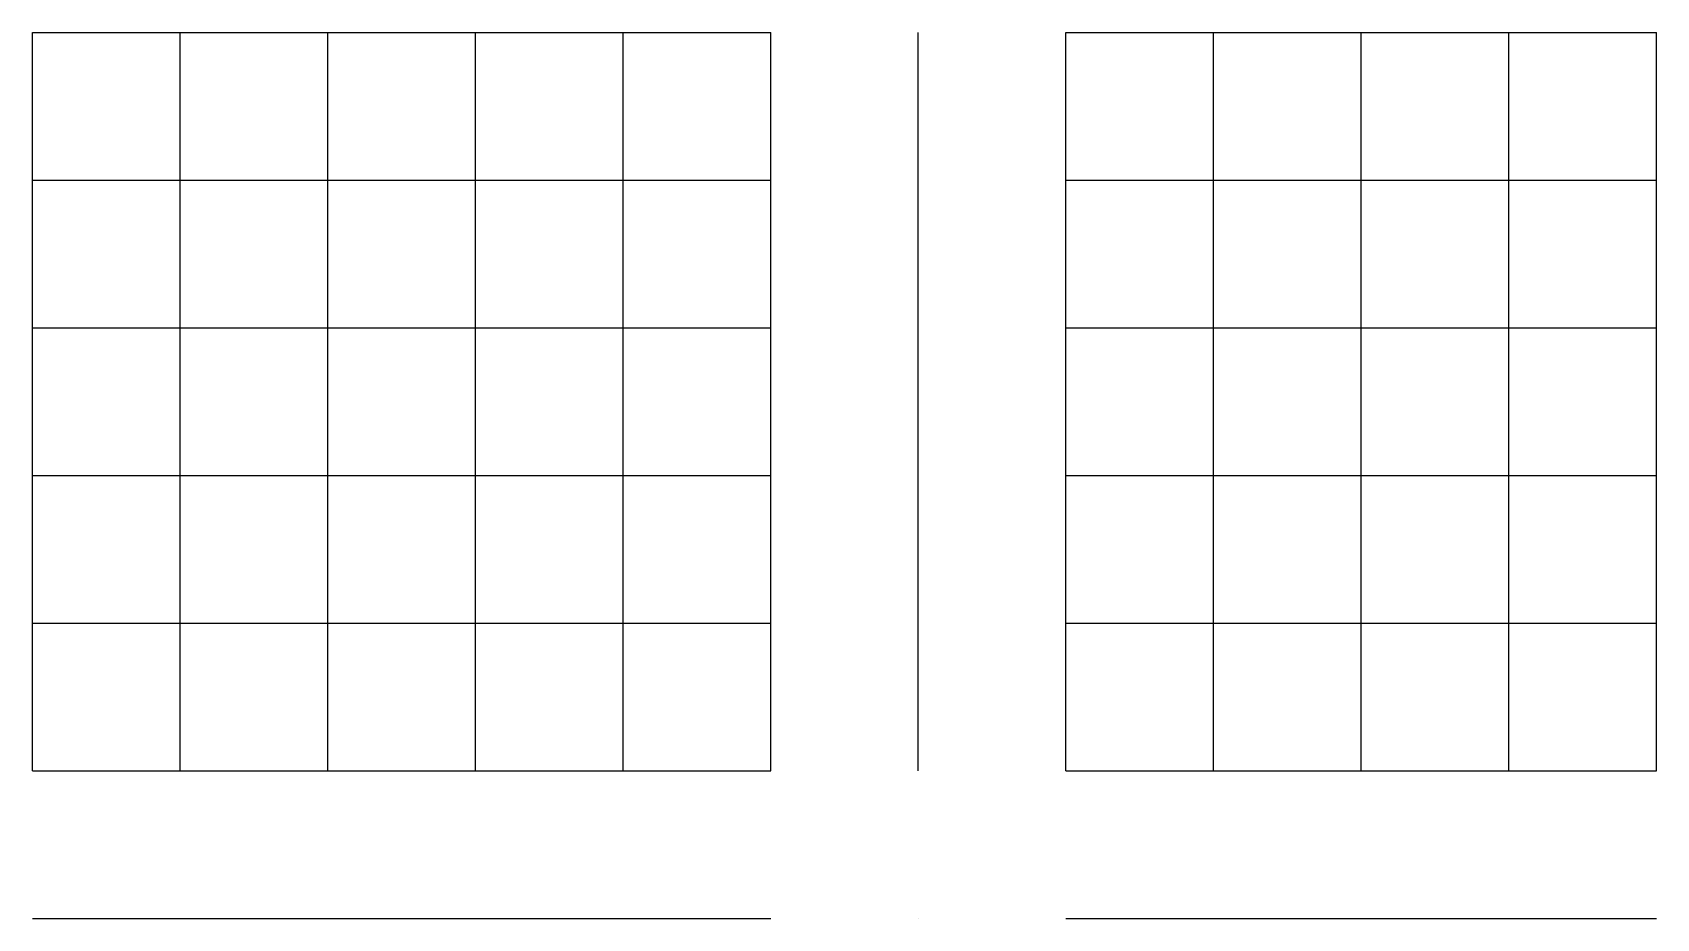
# Model space of a CAD drawing. Header units: millimetres. Extents: x 6 to 745025, y -1528 to 119936.
# Drawn here: x 183.4021 to 183.8678, y 110.0384 to 110.2924 of the extents above; entities that cross this region are included whole.
import ezdxf

# ---------------------------------------------------------------- set-up
doc = ezdxf.new("R2010")
doc.units = ezdxf.units.MM
doc.header["$MEASUREMENT"] = 0
doc.layers.get('0').update_dxf_attribs({"linetype": 'CONTINUOUS'})

msp = doc.modelspace()

# ---------------------------------------------------------------- linework, layer by layer
at = {"color": 0, "linetype": 'Continuous', "lineweight": 25, "true_color": 0x000005}
for p, q in [((183.65611, 110.29244), (183.65611, 110.29244)), ((183.65611, 110.29244), (183.65611, 110.29244)), ((183.65611, 110.29244), (183.65611, 110.29244)), ((183.65611, 110.29244), (183.65611, 110.29244)), ((183.65611, 110.29244), (183.65611, 110.29244)), ((183.65611, 110.29244), (183.65611, 110.29244)), ((183.65611, 110.29244), (183.65611, 110.29244)), ((183.65611, 110.25011), (183.65611, 110.25011)), ((183.65611, 110.25011), (183.65611, 110.25011)), ((183.65611, 110.25011), (183.65611, 110.25011)), ((183.65611, 110.25011), (183.65611, 110.25011)), ((183.65611, 110.25011), (183.65611, 110.25011)), ((183.65611, 110.25011), (183.65611, 110.25011)), ((183.65611, 110.25011), (183.65611, 110.25011)), ((183.65611, 110.20778), (183.65611, 110.20778)), ((183.65611, 110.20778), (183.65611, 110.20778)), ((183.65611, 110.20778), (183.65611, 110.20778)), ((183.65611, 110.20778), (183.65611, 110.20778)), ((183.65611, 110.20778), (183.65611, 110.20778)), ((183.65611, 110.20778), (183.65611, 110.20778)), ((183.65611, 110.20778), (183.65611, 110.20778)), ((183.65611, 110.16544), (183.65611, 110.16544)), ((183.65611, 110.16544), (183.65611, 110.16544)), ((183.65611, 110.16544), (183.65611, 110.16544)), ((183.65611, 110.16544), (183.65611, 110.16544)), ((183.65611, 110.16544), (183.65611, 110.16544)), ((183.65611, 110.16544), (183.65611, 110.16544)), ((183.65611, 110.16544), (183.65611, 110.16544)), ((183.65611, 110.12311), (183.65611, 110.12311)), ((183.65611, 110.12311), (183.65611, 110.12311)), ((183.65611, 110.12311), (183.65611, 110.12311)), ((183.65611, 110.12311), (183.65611, 110.12311)), ((183.65611, 110.12311), (183.65611, 110.12311)), ((183.65611, 110.12311), (183.65611, 110.12311)), ((183.65611, 110.12311), (183.65611, 110.12311)), ((183.65611, 110.08078), (183.65611, 110.08078)), ((183.65611, 110.08078), (183.65611, 110.08078)), ((183.65611, 110.08078), (183.65611, 110.08078)), ((183.65611, 110.08078), (183.65611, 110.08078)), ((183.65611, 110.08078), (183.65611, 110.08078)), ((183.65611, 110.08078), (183.65611, 110.08078)), ((183.65611, 110.08078), (183.65611, 110.08078)), ((183.65611, 110.08078), (183.65611, 110.08078)), ((183.40211, 110.03844), (183.40211, 110.03844)), ((183.40211, 110.03844), (183.40211, 110.03844)), ((183.40211, 110.03844), (183.40211, 110.03844)), ((183.40211, 110.03844), (183.40211, 110.03844)), ((183.40211, 110.03844), (183.40211, 110.03844)), ((183.40211, 110.03844), (183.40211, 110.03844)), ((183.40211, 110.03844), (183.40211, 110.03844)), ((183.40211, 110.03844), (183.40211, 110.03844)), ((183.44444, 110.03844), (183.44444, 110.03844)), ((183.44444, 110.03844), (183.44444, 110.03844)), ((183.44444, 110.03844), (183.44444, 110.03844)), ((183.44444, 110.03844), (183.44444, 110.03844)), ((183.44444, 110.03844), (183.44444, 110.03844)), ((183.44444, 110.03844), (183.44444, 110.03844)), ((183.44444, 110.03844), (183.44444, 110.03844)), ((183.48677, 110.03844), (183.48677, 110.03844)), ((183.48677, 110.03844), (183.48677, 110.03844)), ((183.48677, 110.03844), (183.48677, 110.03844)), ((183.48677, 110.03844), (183.48677, 110.03844)), ((183.48677, 110.03844), (183.48677, 110.03844)), ((183.48677, 110.03844), (183.48677, 110.03844)), ((183.48677, 110.03844), (183.48677, 110.03844)), ((183.52911, 110.03844), (183.52911, 110.03844)), ((183.52911, 110.03844), (183.52911, 110.03844)), ((183.52911, 110.03844), (183.52911, 110.03844)), ((183.52911, 110.03844), (183.52911, 110.03844)), ((183.52911, 110.03844), (183.52911, 110.03844)), ((183.52911, 110.03844), (183.52911, 110.03844)), ((183.52911, 110.03844), (183.52911, 110.03844)), ((183.57144, 110.03844), (183.57144, 110.03844)), ((183.57144, 110.03844), (183.57144, 110.03844)), ((183.57144, 110.03844), (183.57144, 110.03844)), ((183.57144, 110.03844), (183.57144, 110.03844)), ((183.57144, 110.03844), (183.57144, 110.03844)), ((183.57144, 110.03844), (183.57144, 110.03844)), ((183.57144, 110.03844), (183.57144, 110.03844)), ((183.61377, 110.03844), (183.61377, 110.03844)), ((183.61377, 110.03844), (183.61377, 110.03844)), ((183.61377, 110.03844), (183.61377, 110.03844)), ((183.61377, 110.03844), (183.61377, 110.03844)), ((183.61377, 110.03844), (183.61377, 110.03844)), ((183.61377, 110.03844), (183.61377, 110.03844)), ((183.61377, 110.03844), (183.61377, 110.03844)), ((183.65611, 110.03844), (183.65611, 110.03844)), ((183.65611, 110.03844), (183.65611, 110.03844)), ((183.65611, 110.03844), (183.65611, 110.03844)), ((183.65611, 110.03844), (183.65611, 110.03844)), ((183.65611, 110.03844), (183.65611, 110.03844)), ((183.65611, 110.03844), (183.65611, 110.03844)), ((183.65611, 110.03844), (183.65611, 110.03844)), ((183.65611, 110.03844), (183.65611, 110.03844)), ((183.65611, 110.03844), (183.65611, 110.03844)), ((183.65611, 110.03844), (183.65611, 110.03844)), ((183.65611, 110.03844), (183.65611, 110.03844)), ((183.65611, 110.03844), (183.65611, 110.03844)), ((183.65611, 110.03844), (183.65611, 110.03844)), ((183.65611, 110.03844), (183.65611, 110.03844)), ((183.69844, 110.03844), (183.69844, 110.03844)), ((183.69844, 110.03844), (183.69844, 110.03844)), ((183.69844, 110.03844), (183.69844, 110.03844)), ((183.69844, 110.03844), (183.69844, 110.03844)), ((183.69844, 110.03844), (183.69844, 110.03844)), ((183.69844, 110.03844), (183.69844, 110.03844)), ((183.69844, 110.03844), (183.69844, 110.03844)), ((183.69844, 110.03844), (183.69844, 110.03844)), ((183.74077, 110.03844), (183.74077, 110.03844)), ((183.74077, 110.03844), (183.74077, 110.03844)), ((183.74077, 110.03844), (183.74077, 110.03844)), ((183.74077, 110.03844), (183.74077, 110.03844)), ((183.74077, 110.03844), (183.74077, 110.03844)), ((183.74077, 110.03844), (183.74077, 110.03844)), ((183.74077, 110.03844), (183.74077, 110.03844)), ((183.78311, 110.03844), (183.78311, 110.03844)), ((183.78311, 110.03844), (183.78311, 110.03844)), ((183.78311, 110.03844), (183.78311, 110.03844)), ((183.78311, 110.03844), (183.78311, 110.03844)), ((183.78311, 110.03844), (183.78311, 110.03844)), ((183.78311, 110.03844), (183.78311, 110.03844)), ((183.78311, 110.03844), (183.78311, 110.03844)), ((183.82544, 110.03844), (183.82544, 110.03844)), ((183.82544, 110.03844), (183.82544, 110.03844)), ((183.82544, 110.03844), (183.82544, 110.03844)), ((183.82544, 110.03844), (183.82544, 110.03844)), ((183.82544, 110.03844), (183.82544, 110.03844)), ((183.82544, 110.03844), (183.82544, 110.03844)), ((183.82544, 110.03844), (183.82544, 110.03844)), ((183.86777, 110.03844), (183.86777, 110.03844)), ((183.86777, 110.03844), (183.86777, 110.03844)), ((183.86777, 110.03844), (183.86777, 110.03844)), ((183.86777, 110.03844), (183.86777, 110.03844)), ((183.86777, 110.03844), (183.86777, 110.03844)), ((183.86777, 110.03844), (183.86777, 110.03844)), ((183.86777, 110.03844), (183.86777, 110.03844))]:
    msp.add_line(p, q, dxfattribs=at)
for points in [[(183.40211, 110.29244), (183.44444, 110.29244), (183.48677, 110.29244), (183.52911, 110.29244), (183.57144, 110.29244), (183.61377, 110.29244)], [(183.40211, 110.29244), (183.44444, 110.29244), (183.48677, 110.29244), (183.52911, 110.29244), (183.57144, 110.29244), (183.61377, 110.29244)], [(183.40211, 110.29244), (183.44444, 110.29244), (183.48677, 110.29244), (183.52911, 110.29244), (183.57144, 110.29244), (183.61377, 110.29244)], [(183.40211, 110.29244), (183.44444, 110.29244), (183.48677, 110.29244), (183.52911, 110.29244), (183.57144, 110.29244), (183.61377, 110.29244)], [(183.40211, 110.29244), (183.44444, 110.29244), (183.48677, 110.29244), (183.52911, 110.29244), (183.57144, 110.29244), (183.61377, 110.29244)], [(183.40211, 110.29244), (183.44444, 110.29244), (183.48677, 110.29244), (183.52911, 110.29244), (183.57144, 110.29244), (183.61377, 110.29244)], [(183.40211, 110.29244), (183.44444, 110.29244), (183.48677, 110.29244), (183.52911, 110.29244), (183.57144, 110.29244), (183.61377, 110.29244)], [(183.40211, 110.08078), (183.40211, 110.12311), (183.40211, 110.16544), (183.40211, 110.20778), (183.40211, 110.25011), (183.40211, 110.29244)], [(183.40211, 110.08078), (183.40211, 110.12311), (183.40211, 110.16544), (183.40211, 110.20778), (183.40211, 110.25011), (183.40211, 110.29244)], [(183.40211, 110.08078), (183.40211, 110.12311), (183.40211, 110.16544), (183.40211, 110.20778), (183.40211, 110.25011), (183.40211, 110.29244)], [(183.40211, 110.08078), (183.40211, 110.12311), (183.40211, 110.16544), (183.40211, 110.20778), (183.40211, 110.25011), (183.40211, 110.29244)], [(183.40211, 110.08078), (183.40211, 110.12311), (183.40211, 110.16544), (183.40211, 110.20778), (183.40211, 110.25011), (183.40211, 110.29244)], [(183.40211, 110.08078), (183.40211, 110.12311), (183.40211, 110.16544), (183.40211, 110.20778), (183.40211, 110.25011), (183.40211, 110.29244)], [(183.40211, 110.08078), (183.40211, 110.12311), (183.40211, 110.16544), (183.40211, 110.20778), (183.40211, 110.25011), (183.40211, 110.29244)], [(183.40211, 110.08078), (183.40211, 110.12311), (183.40211, 110.16544), (183.40211, 110.20778), (183.40211, 110.25011), (183.40211, 110.29244)], [(183.44444, 110.08078), (183.44444, 110.12311), (183.44444, 110.16544), (183.44444, 110.20778), (183.44444, 110.25011), (183.44444, 110.29244)], [(183.44444, 110.08078), (183.44444, 110.12311), (183.44444, 110.16544), (183.44444, 110.20778), (183.44444, 110.25011), (183.44444, 110.29244)], [(183.44444, 110.08078), (183.44444, 110.12311), (183.44444, 110.16544), (183.44444, 110.20778), (183.44444, 110.25011), (183.44444, 110.29244)], [(183.44444, 110.08078), (183.44444, 110.12311), (183.44444, 110.16544), (183.44444, 110.20778), (183.44444, 110.25011), (183.44444, 110.29244)], [(183.44444, 110.08078), (183.44444, 110.12311), (183.44444, 110.16544), (183.44444, 110.20778), (183.44444, 110.25011), (183.44444, 110.29244)], [(183.44444, 110.08078), (183.44444, 110.12311), (183.44444, 110.16544), (183.44444, 110.20778), (183.44444, 110.25011), (183.44444, 110.29244)], [(183.44444, 110.08078), (183.44444, 110.12311), (183.44444, 110.16544), (183.44444, 110.20778), (183.44444, 110.25011), (183.44444, 110.29244)], [(183.48677, 110.08078), (183.48677, 110.12311), (183.48677, 110.16544), (183.48677, 110.20778), (183.48677, 110.25011), (183.48677, 110.29244)], [(183.48677, 110.08078), (183.48677, 110.12311), (183.48677, 110.16544), (183.48677, 110.20778), (183.48677, 110.25011), (183.48677, 110.29244)], [(183.48677, 110.08078), (183.48677, 110.12311), (183.48677, 110.16544), (183.48677, 110.20778), (183.48677, 110.25011), (183.48677, 110.29244)], [(183.48677, 110.08078), (183.48677, 110.12311), (183.48677, 110.16544), (183.48677, 110.20778), (183.48677, 110.25011), (183.48677, 110.29244)], [(183.48677, 110.08078), (183.48677, 110.12311), (183.48677, 110.16544), (183.48677, 110.20778), (183.48677, 110.25011), (183.48677, 110.29244)], [(183.48677, 110.08078), (183.48677, 110.12311), (183.48677, 110.16544), (183.48677, 110.20778), (183.48677, 110.25011), (183.48677, 110.29244)], [(183.48677, 110.08078), (183.48677, 110.12311), (183.48677, 110.16544), (183.48677, 110.20778), (183.48677, 110.25011), (183.48677, 110.29244)], [(183.52911, 110.08078), (183.52911, 110.12311), (183.52911, 110.16544), (183.52911, 110.20778), (183.52911, 110.25011), (183.52911, 110.29244)], [(183.52911, 110.08078), (183.52911, 110.12311), (183.52911, 110.16544), (183.52911, 110.20778), (183.52911, 110.25011), (183.52911, 110.29244)], [(183.52911, 110.08078), (183.52911, 110.12311), (183.52911, 110.16544), (183.52911, 110.20778), (183.52911, 110.25011), (183.52911, 110.29244)], [(183.52911, 110.08078), (183.52911, 110.12311), (183.52911, 110.16544), (183.52911, 110.20778), (183.52911, 110.25011), (183.52911, 110.29244)], [(183.52911, 110.08078), (183.52911, 110.12311), (183.52911, 110.16544), (183.52911, 110.20778), (183.52911, 110.25011), (183.52911, 110.29244)], [(183.52911, 110.08078), (183.52911, 110.12311), (183.52911, 110.16544), (183.52911, 110.20778), (183.52911, 110.25011), (183.52911, 110.29244)], [(183.52911, 110.08078), (183.52911, 110.12311), (183.52911, 110.16544), (183.52911, 110.20778), (183.52911, 110.25011), (183.52911, 110.29244)], [(183.57144, 110.08078), (183.57144, 110.12311), (183.57144, 110.16544), (183.57144, 110.20778), (183.57144, 110.25011), (183.57144, 110.29244)], [(183.57144, 110.08078), (183.57144, 110.12311), (183.57144, 110.16544), (183.57144, 110.20778), (183.57144, 110.25011), (183.57144, 110.29244)], [(183.57144, 110.08078), (183.57144, 110.12311), (183.57144, 110.16544), (183.57144, 110.20778), (183.57144, 110.25011), (183.57144, 110.29244)], [(183.57144, 110.08078), (183.57144, 110.12311), (183.57144, 110.16544), (183.57144, 110.20778), (183.57144, 110.25011), (183.57144, 110.29244)], [(183.57144, 110.08078), (183.57144, 110.12311), (183.57144, 110.16544), (183.57144, 110.20778), (183.57144, 110.25011), (183.57144, 110.29244)], [(183.57144, 110.08078), (183.57144, 110.12311), (183.57144, 110.16544), (183.57144, 110.20778), (183.57144, 110.25011), (183.57144, 110.29244)], [(183.57144, 110.08078), (183.57144, 110.12311), (183.57144, 110.16544), (183.57144, 110.20778), (183.57144, 110.25011), (183.57144, 110.29244)], [(183.61377, 110.08078), (183.61377, 110.12311), (183.61377, 110.16544), (183.61377, 110.20778), (183.61377, 110.25011), (183.61377, 110.29244)], [(183.61377, 110.08078), (183.61377, 110.12311), (183.61377, 110.16544), (183.61377, 110.20778), (183.61377, 110.25011), (183.61377, 110.29244)], [(183.61377, 110.08078), (183.61377, 110.12311), (183.61377, 110.16544), (183.61377, 110.20778), (183.61377, 110.25011), (183.61377, 110.29244)], [(183.61377, 110.08078), (183.61377, 110.12311), (183.61377, 110.16544), (183.61377, 110.20778), (183.61377, 110.25011), (183.61377, 110.29244)], [(183.61377, 110.08078), (183.61377, 110.12311), (183.61377, 110.16544), (183.61377, 110.20778), (183.61377, 110.25011), (183.61377, 110.29244)], [(183.61377, 110.08078), (183.61377, 110.12311), (183.61377, 110.16544), (183.61377, 110.20778), (183.61377, 110.25011), (183.61377, 110.29244)], [(183.61377, 110.08078), (183.61377, 110.12311), (183.61377, 110.16544), (183.61377, 110.20778), (183.61377, 110.25011), (183.61377, 110.29244)], [(183.65611, 110.08078), (183.65611, 110.12311), (183.65611, 110.16544), (183.65611, 110.20778), (183.65611, 110.25011), (183.65611, 110.29244)], [(183.65611, 110.08078), (183.65611, 110.12311), (183.65611, 110.16544), (183.65611, 110.20778), (183.65611, 110.25011), (183.65611, 110.29244)], [(183.65611, 110.08078), (183.65611, 110.12311), (183.65611, 110.16544), (183.65611, 110.20778), (183.65611, 110.25011), (183.65611, 110.29244)], [(183.65611, 110.08078), (183.65611, 110.12311), (183.65611, 110.16544), (183.65611, 110.20778), (183.65611, 110.25011), (183.65611, 110.29244)], [(183.65611, 110.08078), (183.65611, 110.12311), (183.65611, 110.16544), (183.65611, 110.20778), (183.65611, 110.25011), (183.65611, 110.29244)], [(183.65611, 110.08078), (183.65611, 110.12311), (183.65611, 110.16544), (183.65611, 110.20778), (183.65611, 110.25011), (183.65611, 110.29244)], [(183.65611, 110.08078), (183.65611, 110.12311), (183.65611, 110.16544), (183.65611, 110.20778), (183.65611, 110.25011), (183.65611, 110.29244)], [(183.69844, 110.29244), (183.74077, 110.29244), (183.78311, 110.29244), (183.82544, 110.29244), (183.86777, 110.29244)], [(183.69844, 110.29244), (183.74077, 110.29244), (183.78311, 110.29244), (183.82544, 110.29244), (183.86777, 110.29244)], [(183.69844, 110.29244), (183.74077, 110.29244), (183.78311, 110.29244), (183.82544, 110.29244), (183.86777, 110.29244)], [(183.69844, 110.29244), (183.74077, 110.29244), (183.78311, 110.29244), (183.82544, 110.29244), (183.86777, 110.29244)], [(183.69844, 110.29244), (183.74077, 110.29244), (183.78311, 110.29244), (183.82544, 110.29244), (183.86777, 110.29244)], [(183.69844, 110.29244), (183.74077, 110.29244), (183.78311, 110.29244), (183.82544, 110.29244), (183.86777, 110.29244)], [(183.69844, 110.29244), (183.74077, 110.29244), (183.78311, 110.29244), (183.82544, 110.29244), (183.86777, 110.29244)], [(183.69844, 110.08078), (183.69844, 110.12311), (183.69844, 110.16544), (183.69844, 110.20778), (183.69844, 110.25011), (183.69844, 110.29244)], [(183.69844, 110.08078), (183.69844, 110.12311), (183.69844, 110.16544), (183.69844, 110.20778), (183.69844, 110.25011), (183.69844, 110.29244)], [(183.69844, 110.08078), (183.69844, 110.12311), (183.69844, 110.16544), (183.69844, 110.20778), (183.69844, 110.25011), (183.69844, 110.29244)], [(183.69844, 110.08078), (183.69844, 110.12311), (183.69844, 110.16544), (183.69844, 110.20778), (183.69844, 110.25011), (183.69844, 110.29244)], [(183.69844, 110.08078), (183.69844, 110.12311), (183.69844, 110.16544), (183.69844, 110.20778), (183.69844, 110.25011), (183.69844, 110.29244)], [(183.69844, 110.08078), (183.69844, 110.12311), (183.69844, 110.16544), (183.69844, 110.20778), (183.69844, 110.25011), (183.69844, 110.29244)], [(183.69844, 110.08078), (183.69844, 110.12311), (183.69844, 110.16544), (183.69844, 110.20778), (183.69844, 110.25011), (183.69844, 110.29244)], [(183.69844, 110.08078), (183.69844, 110.12311), (183.69844, 110.16544), (183.69844, 110.20778), (183.69844, 110.25011), (183.69844, 110.29244)], [(183.74077, 110.08078), (183.74077, 110.12311), (183.74077, 110.16544), (183.74077, 110.20778), (183.74077, 110.25011), (183.74077, 110.29244)], [(183.74077, 110.08078), (183.74077, 110.12311), (183.74077, 110.16544), (183.74077, 110.20778), (183.74077, 110.25011), (183.74077, 110.29244)], [(183.74077, 110.08078), (183.74077, 110.12311), (183.74077, 110.16544), (183.74077, 110.20778), (183.74077, 110.25011), (183.74077, 110.29244)], [(183.74077, 110.08078), (183.74077, 110.12311), (183.74077, 110.16544), (183.74077, 110.20778), (183.74077, 110.25011), (183.74077, 110.29244)], [(183.74077, 110.08078), (183.74077, 110.12311), (183.74077, 110.16544), (183.74077, 110.20778), (183.74077, 110.25011), (183.74077, 110.29244)], [(183.74077, 110.08078), (183.74077, 110.12311), (183.74077, 110.16544), (183.74077, 110.20778), (183.74077, 110.25011), (183.74077, 110.29244)], [(183.74077, 110.08078), (183.74077, 110.12311), (183.74077, 110.16544), (183.74077, 110.20778), (183.74077, 110.25011), (183.74077, 110.29244)], [(183.78311, 110.08078), (183.78311, 110.12311), (183.78311, 110.16544), (183.78311, 110.20778), (183.78311, 110.25011), (183.78311, 110.29244)], [(183.78311, 110.08078), (183.78311, 110.12311), (183.78311, 110.16544), (183.78311, 110.20778), (183.78311, 110.25011), (183.78311, 110.29244)], [(183.78311, 110.08078), (183.78311, 110.12311), (183.78311, 110.16544), (183.78311, 110.20778), (183.78311, 110.25011), (183.78311, 110.29244)], [(183.78311, 110.08078), (183.78311, 110.12311), (183.78311, 110.16544), (183.78311, 110.20778), (183.78311, 110.25011), (183.78311, 110.29244)], [(183.78311, 110.08078), (183.78311, 110.12311), (183.78311, 110.16544), (183.78311, 110.20778), (183.78311, 110.25011), (183.78311, 110.29244)], [(183.78311, 110.08078), (183.78311, 110.12311), (183.78311, 110.16544), (183.78311, 110.20778), (183.78311, 110.25011), (183.78311, 110.29244)], [(183.78311, 110.08078), (183.78311, 110.12311), (183.78311, 110.16544), (183.78311, 110.20778), (183.78311, 110.25011), (183.78311, 110.29244)], [(183.82544, 110.08078), (183.82544, 110.12311), (183.82544, 110.16544), (183.82544, 110.20778), (183.82544, 110.25011), (183.82544, 110.29244)], [(183.82544, 110.08078), (183.82544, 110.12311), (183.82544, 110.16544), (183.82544, 110.20778), (183.82544, 110.25011), (183.82544, 110.29244)], [(183.82544, 110.08078), (183.82544, 110.12311), (183.82544, 110.16544), (183.82544, 110.20778), (183.82544, 110.25011), (183.82544, 110.29244)], [(183.82544, 110.08078), (183.82544, 110.12311), (183.82544, 110.16544), (183.82544, 110.20778), (183.82544, 110.25011), (183.82544, 110.29244)], [(183.82544, 110.08078), (183.82544, 110.12311), (183.82544, 110.16544), (183.82544, 110.20778), (183.82544, 110.25011), (183.82544, 110.29244)], [(183.82544, 110.08078), (183.82544, 110.12311), (183.82544, 110.16544), (183.82544, 110.20778), (183.82544, 110.25011), (183.82544, 110.29244)], [(183.82544, 110.08078), (183.82544, 110.12311), (183.82544, 110.16544), (183.82544, 110.20778), (183.82544, 110.25011), (183.82544, 110.29244)], [(183.86777, 110.08078), (183.86777, 110.12311), (183.86777, 110.16544), (183.86777, 110.20778), (183.86777, 110.25011), (183.86777, 110.29244)], [(183.86777, 110.08078), (183.86777, 110.12311), (183.86777, 110.16544), (183.86777, 110.20778), (183.86777, 110.25011), (183.86777, 110.29244)], [(183.86777, 110.08078), (183.86777, 110.12311), (183.86777, 110.16544), (183.86777, 110.20778), (183.86777, 110.25011), (183.86777, 110.29244)], [(183.86777, 110.08078), (183.86777, 110.12311), (183.86777, 110.16544), (183.86777, 110.20778), (183.86777, 110.25011), (183.86777, 110.29244)], [(183.86777, 110.08078), (183.86777, 110.12311), (183.86777, 110.16544), (183.86777, 110.20778), (183.86777, 110.25011), (183.86777, 110.29244)], [(183.86777, 110.08078), (183.86777, 110.12311), (183.86777, 110.16544), (183.86777, 110.20778), (183.86777, 110.25011), (183.86777, 110.29244)], [(183.86777, 110.08078), (183.86777, 110.12311), (183.86777, 110.16544), (183.86777, 110.20778), (183.86777, 110.25011), (183.86777, 110.29244)], [(183.40211, 110.25011), (183.44444, 110.25011), (183.48677, 110.25011), (183.52911, 110.25011), (183.57144, 110.25011), (183.61377, 110.25011)], [(183.40211, 110.25011), (183.44444, 110.25011), (183.48677, 110.25011), (183.52911, 110.25011), (183.57144, 110.25011), (183.61377, 110.25011)], [(183.40211, 110.25011), (183.44444, 110.25011), (183.48677, 110.25011), (183.52911, 110.25011), (183.57144, 110.25011), (183.61377, 110.25011)], [(183.40211, 110.25011), (183.44444, 110.25011), (183.48677, 110.25011), (183.52911, 110.25011), (183.57144, 110.25011), (183.61377, 110.25011)], [(183.40211, 110.25011), (183.44444, 110.25011), (183.48677, 110.25011), (183.52911, 110.25011), (183.57144, 110.25011), (183.61377, 110.25011)], [(183.40211, 110.25011), (183.44444, 110.25011), (183.48677, 110.25011), (183.52911, 110.25011), (183.57144, 110.25011), (183.61377, 110.25011)], [(183.40211, 110.25011), (183.44444, 110.25011), (183.48677, 110.25011), (183.52911, 110.25011), (183.57144, 110.25011), (183.61377, 110.25011)], [(183.69844, 110.25011), (183.74077, 110.25011), (183.78311, 110.25011), (183.82544, 110.25011), (183.86777, 110.25011)], [(183.69844, 110.25011), (183.74077, 110.25011), (183.78311, 110.25011), (183.82544, 110.25011), (183.86777, 110.25011)], [(183.69844, 110.25011), (183.74077, 110.25011), (183.78311, 110.25011), (183.82544, 110.25011), (183.86777, 110.25011)], [(183.69844, 110.25011), (183.74077, 110.25011), (183.78311, 110.25011), (183.82544, 110.25011), (183.86777, 110.25011)], [(183.69844, 110.25011), (183.74077, 110.25011), (183.78311, 110.25011), (183.82544, 110.25011), (183.86777, 110.25011)], [(183.69844, 110.25011), (183.74077, 110.25011), (183.78311, 110.25011), (183.82544, 110.25011), (183.86777, 110.25011)], [(183.69844, 110.25011), (183.74077, 110.25011), (183.78311, 110.25011), (183.82544, 110.25011), (183.86777, 110.25011)], [(183.40211, 110.20778), (183.44444, 110.20778), (183.48677, 110.20778), (183.52911, 110.20778), (183.57144, 110.20778), (183.61377, 110.20778)], [(183.40211, 110.20778), (183.44444, 110.20778), (183.48677, 110.20778), (183.52911, 110.20778), (183.57144, 110.20778), (183.61377, 110.20778)], [(183.40211, 110.20778), (183.44444, 110.20778), (183.48677, 110.20778), (183.52911, 110.20778), (183.57144, 110.20778), (183.61377, 110.20778)], [(183.40211, 110.20778), (183.44444, 110.20778), (183.48677, 110.20778), (183.52911, 110.20778), (183.57144, 110.20778), (183.61377, 110.20778)], [(183.40211, 110.20778), (183.44444, 110.20778), (183.48677, 110.20778), (183.52911, 110.20778), (183.57144, 110.20778), (183.61377, 110.20778)], [(183.40211, 110.20778), (183.44444, 110.20778), (183.48677, 110.20778), (183.52911, 110.20778), (183.57144, 110.20778), (183.61377, 110.20778)], [(183.40211, 110.20778), (183.44444, 110.20778), (183.48677, 110.20778), (183.52911, 110.20778), (183.57144, 110.20778), (183.61377, 110.20778)], [(183.69844, 110.20778), (183.74077, 110.20778), (183.78311, 110.20778), (183.82544, 110.20778), (183.86777, 110.20778)], [(183.69844, 110.20778), (183.74077, 110.20778), (183.78311, 110.20778), (183.82544, 110.20778), (183.86777, 110.20778)], [(183.69844, 110.20778), (183.74077, 110.20778), (183.78311, 110.20778), (183.82544, 110.20778), (183.86777, 110.20778)], [(183.69844, 110.20778), (183.74077, 110.20778), (183.78311, 110.20778), (183.82544, 110.20778), (183.86777, 110.20778)], [(183.69844, 110.20778), (183.74077, 110.20778), (183.78311, 110.20778), (183.82544, 110.20778), (183.86777, 110.20778)], [(183.69844, 110.20778), (183.74077, 110.20778), (183.78311, 110.20778), (183.82544, 110.20778), (183.86777, 110.20778)], [(183.69844, 110.20778), (183.74077, 110.20778), (183.78311, 110.20778), (183.82544, 110.20778), (183.86777, 110.20778)], [(183.40211, 110.16544), (183.44444, 110.16544), (183.48677, 110.16544), (183.52911, 110.16544), (183.57144, 110.16544), (183.61377, 110.16544)], [(183.40211, 110.16544), (183.44444, 110.16544), (183.48677, 110.16544), (183.52911, 110.16544), (183.57144, 110.16544), (183.61377, 110.16544)], [(183.40211, 110.16544), (183.44444, 110.16544), (183.48677, 110.16544), (183.52911, 110.16544), (183.57144, 110.16544), (183.61377, 110.16544)], [(183.40211, 110.16544), (183.44444, 110.16544), (183.48677, 110.16544), (183.52911, 110.16544), (183.57144, 110.16544), (183.61377, 110.16544)], [(183.40211, 110.16544), (183.44444, 110.16544), (183.48677, 110.16544), (183.52911, 110.16544), (183.57144, 110.16544), (183.61377, 110.16544)], [(183.40211, 110.16544), (183.44444, 110.16544), (183.48677, 110.16544), (183.52911, 110.16544), (183.57144, 110.16544), (183.61377, 110.16544)], [(183.40211, 110.16544), (183.44444, 110.16544), (183.48677, 110.16544), (183.52911, 110.16544), (183.57144, 110.16544), (183.61377, 110.16544)], [(183.69844, 110.16544), (183.74077, 110.16544), (183.78311, 110.16544), (183.82544, 110.16544), (183.86777, 110.16544)], [(183.69844, 110.16544), (183.74077, 110.16544), (183.78311, 110.16544), (183.82544, 110.16544), (183.86777, 110.16544)], [(183.69844, 110.16544), (183.74077, 110.16544), (183.78311, 110.16544), (183.82544, 110.16544), (183.86777, 110.16544)], [(183.69844, 110.16544), (183.74077, 110.16544), (183.78311, 110.16544), (183.82544, 110.16544), (183.86777, 110.16544)], [(183.69844, 110.16544), (183.74077, 110.16544), (183.78311, 110.16544), (183.82544, 110.16544), (183.86777, 110.16544)], [(183.69844, 110.16544), (183.74077, 110.16544), (183.78311, 110.16544), (183.82544, 110.16544), (183.86777, 110.16544)], [(183.69844, 110.16544), (183.74077, 110.16544), (183.78311, 110.16544), (183.82544, 110.16544), (183.86777, 110.16544)], [(183.40211, 110.12311), (183.44444, 110.12311), (183.48677, 110.12311), (183.52911, 110.12311), (183.57144, 110.12311), (183.61377, 110.12311)], [(183.40211, 110.12311), (183.44444, 110.12311), (183.48677, 110.12311), (183.52911, 110.12311), (183.57144, 110.12311), (183.61377, 110.12311)], [(183.40211, 110.12311), (183.44444, 110.12311), (183.48677, 110.12311), (183.52911, 110.12311), (183.57144, 110.12311), (183.61377, 110.12311)], [(183.40211, 110.12311), (183.44444, 110.12311), (183.48677, 110.12311), (183.52911, 110.12311), (183.57144, 110.12311), (183.61377, 110.12311)], [(183.40211, 110.12311), (183.44444, 110.12311), (183.48677, 110.12311), (183.52911, 110.12311), (183.57144, 110.12311), (183.61377, 110.12311)], [(183.40211, 110.12311), (183.44444, 110.12311), (183.48677, 110.12311), (183.52911, 110.12311), (183.57144, 110.12311), (183.61377, 110.12311)], [(183.40211, 110.12311), (183.44444, 110.12311), (183.48677, 110.12311), (183.52911, 110.12311), (183.57144, 110.12311), (183.61377, 110.12311)], [(183.69844, 110.12311), (183.74077, 110.12311), (183.78311, 110.12311), (183.82544, 110.12311), (183.86777, 110.12311)], [(183.69844, 110.12311), (183.74077, 110.12311), (183.78311, 110.12311), (183.82544, 110.12311), (183.86777, 110.12311)], [(183.69844, 110.12311), (183.74077, 110.12311), (183.78311, 110.12311), (183.82544, 110.12311), (183.86777, 110.12311)], [(183.69844, 110.12311), (183.74077, 110.12311), (183.78311, 110.12311), (183.82544, 110.12311), (183.86777, 110.12311)], [(183.69844, 110.12311), (183.74077, 110.12311), (183.78311, 110.12311), (183.82544, 110.12311), (183.86777, 110.12311)], [(183.69844, 110.12311), (183.74077, 110.12311), (183.78311, 110.12311), (183.82544, 110.12311), (183.86777, 110.12311)], [(183.69844, 110.12311), (183.74077, 110.12311), (183.78311, 110.12311), (183.82544, 110.12311), (183.86777, 110.12311)], [(183.40211, 110.08078), (183.44444, 110.08078), (183.48677, 110.08078), (183.52911, 110.08078), (183.57144, 110.08078), (183.61377, 110.08078)], [(183.40211, 110.08078), (183.44444, 110.08078), (183.48677, 110.08078), (183.52911, 110.08078), (183.57144, 110.08078), (183.61377, 110.08078)], [(183.40211, 110.08078), (183.44444, 110.08078), (183.48677, 110.08078), (183.52911, 110.08078), (183.57144, 110.08078), (183.61377, 110.08078)], [(183.40211, 110.08078), (183.44444, 110.08078), (183.48677, 110.08078), (183.52911, 110.08078), (183.57144, 110.08078), (183.61377, 110.08078)], [(183.40211, 110.08078), (183.44444, 110.08078), (183.48677, 110.08078), (183.52911, 110.08078), (183.57144, 110.08078), (183.61377, 110.08078)], [(183.40211, 110.08078), (183.44444, 110.08078), (183.48677, 110.08078), (183.52911, 110.08078), (183.57144, 110.08078), (183.61377, 110.08078)], [(183.40211, 110.08078), (183.44444, 110.08078), (183.48677, 110.08078), (183.52911, 110.08078), (183.57144, 110.08078), (183.61377, 110.08078)], [(183.40211, 110.08078), (183.44444, 110.08078), (183.48677, 110.08078), (183.52911, 110.08078), (183.57144, 110.08078), (183.61377, 110.08078)], [(183.69844, 110.08078), (183.74077, 110.08078), (183.78311, 110.08078), (183.82544, 110.08078), (183.86777, 110.08078)], [(183.69844, 110.08078), (183.74077, 110.08078), (183.78311, 110.08078), (183.82544, 110.08078), (183.86777, 110.08078)], [(183.69844, 110.08078), (183.74077, 110.08078), (183.78311, 110.08078), (183.82544, 110.08078), (183.86777, 110.08078)], [(183.69844, 110.08078), (183.74077, 110.08078), (183.78311, 110.08078), (183.82544, 110.08078), (183.86777, 110.08078)], [(183.69844, 110.08078), (183.74077, 110.08078), (183.78311, 110.08078), (183.82544, 110.08078), (183.86777, 110.08078)], [(183.69844, 110.08078), (183.74077, 110.08078), (183.78311, 110.08078), (183.82544, 110.08078), (183.86777, 110.08078)], [(183.69844, 110.08078), (183.74077, 110.08078), (183.78311, 110.08078), (183.82544, 110.08078), (183.86777, 110.08078)], [(183.69844, 110.08078), (183.74077, 110.08078), (183.78311, 110.08078), (183.82544, 110.08078), (183.86777, 110.08078)], [(183.40211, 110.03844), (183.44444, 110.03844), (183.48677, 110.03844), (183.52911, 110.03844), (183.57144, 110.03844), (183.61377, 110.03844)], [(183.40211, 110.03844), (183.44444, 110.03844), (183.48677, 110.03844), (183.52911, 110.03844), (183.57144, 110.03844), (183.61377, 110.03844)], [(183.40211, 110.03844), (183.44444, 110.03844), (183.48677, 110.03844), (183.52911, 110.03844), (183.57144, 110.03844), (183.61377, 110.03844)], [(183.40211, 110.03844), (183.44444, 110.03844), (183.48677, 110.03844), (183.52911, 110.03844), (183.57144, 110.03844), (183.61377, 110.03844)], [(183.40211, 110.03844), (183.44444, 110.03844), (183.48677, 110.03844), (183.52911, 110.03844), (183.57144, 110.03844), (183.61377, 110.03844)], [(183.40211, 110.03844), (183.44444, 110.03844), (183.48677, 110.03844), (183.52911, 110.03844), (183.57144, 110.03844), (183.61377, 110.03844)], [(183.40211, 110.03844), (183.44444, 110.03844), (183.48677, 110.03844), (183.52911, 110.03844), (183.57144, 110.03844), (183.61377, 110.03844)], [(183.69844, 110.03844), (183.74077, 110.03844), (183.78311, 110.03844), (183.82544, 110.03844), (183.86777, 110.03844)], [(183.69844, 110.03844), (183.74077, 110.03844), (183.78311, 110.03844), (183.82544, 110.03844), (183.86777, 110.03844)], [(183.69844, 110.03844), (183.74077, 110.03844), (183.78311, 110.03844), (183.82544, 110.03844), (183.86777, 110.03844)], [(183.69844, 110.03844), (183.74077, 110.03844), (183.78311, 110.03844), (183.82544, 110.03844), (183.86777, 110.03844)], [(183.69844, 110.03844), (183.74077, 110.03844), (183.78311, 110.03844), (183.82544, 110.03844), (183.86777, 110.03844)], [(183.69844, 110.03844), (183.74077, 110.03844), (183.78311, 110.03844), (183.82544, 110.03844), (183.86777, 110.03844)], [(183.69844, 110.03844), (183.74077, 110.03844), (183.78311, 110.03844), (183.82544, 110.03844), (183.86777, 110.03844)]]:
    msp.add_lwpolyline(points, dxfattribs=at)

doc.saveas('drawing.dxf')
